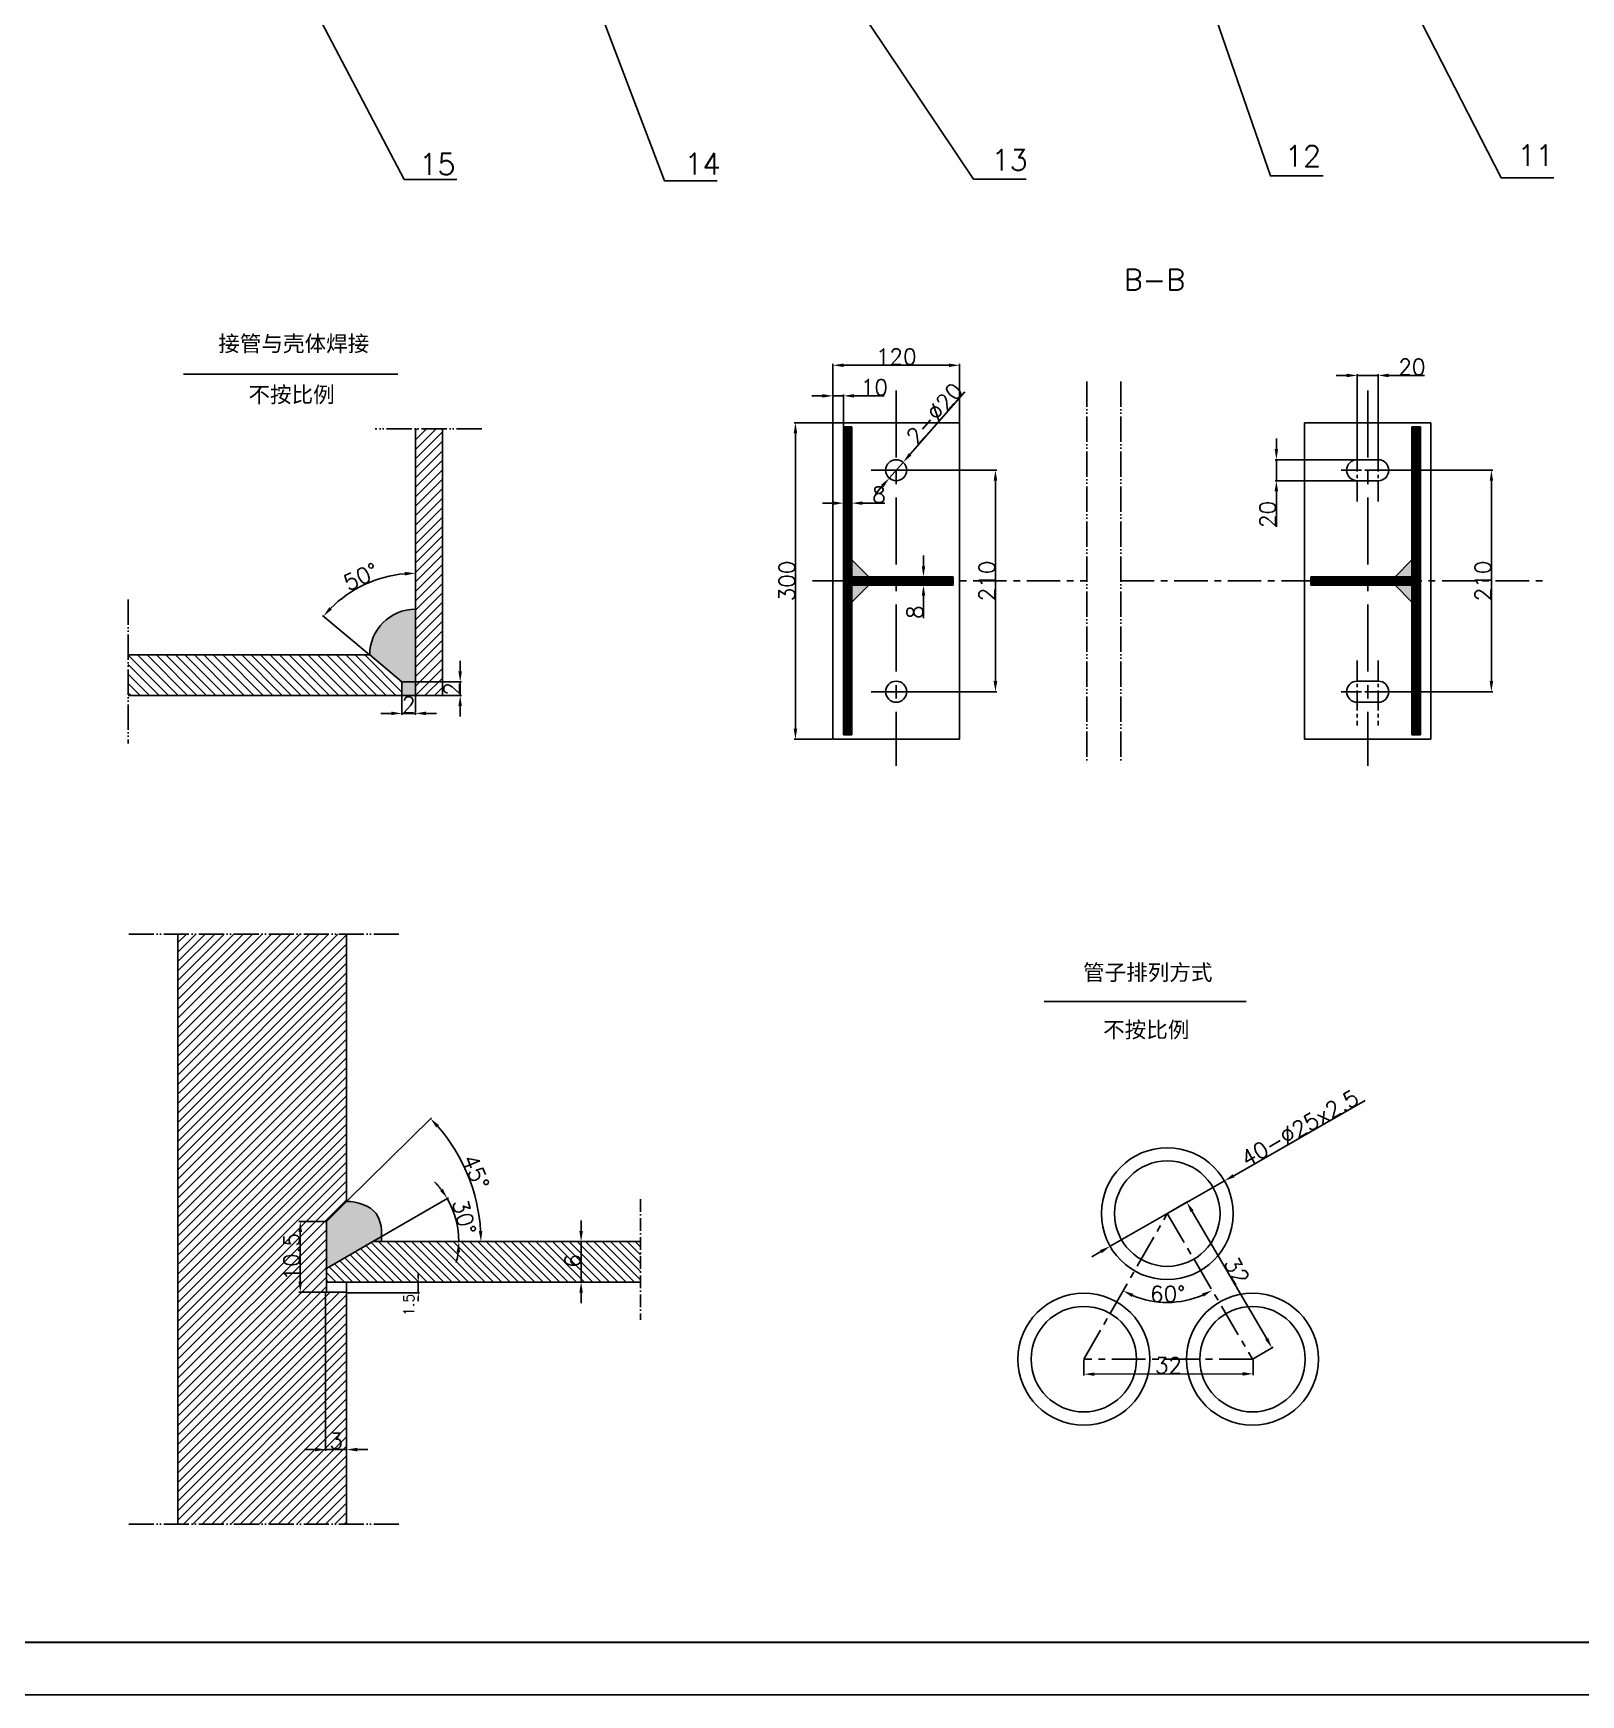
# Model space of a CAD drawing. Header units: millimetres. Extents: x 0 to 4205, y 0 to 2970.
# Drawn here: x 1656 to 3124, y 0 to 1576 of the extents above; entities that cross this region are included whole.
import ezdxf

# ---------------------------------------------------------------- set-up
doc = ezdxf.new("R2010")
doc.units = ezdxf.units.MM
for name, pattern in [('ACAD_ISO05W100', [33, 24, -3, 0, -3, 0, -3]), ('ACAD_ISO10W100', [18, 12, -3, 0, -3]), ('CENTER', [50.8, 31.75, -6.35, 6.35, -6.35]), ('CENTER2', [28.575, 19.05, -3.175, 3.175, -3.175]), ('CENTERX2', [101.6, 63.5, -12.7, 12.7, -12.7])]:
    doc.linetypes.add(name, pattern=pattern)
for name, color, linetype in [('中心线', 10, 'CENTER'), ('双点划线', 90, 'ACAD_ISO10W100'), ('文字', 130, 'Continuous'), ('粗线', 160, 'Continuous'), ('细线', 7, 'Continuous')]:
    doc.layers.add(name, color=color, linetype=linetype)
doc.styles.get("Standard").update_dxf_attribs({"font": 'txt.shx'})
doc.dimstyles.new('ISO-25', dxfattribs={"dimtxt": 15, "dimasz": 10, "dimexe": 1.25, "dimexo": 0.625, "dimtad": 1, "dimdsep": 46, "dimtxsty": 'Standard', "dimcen": 10, "dimadec": 0, "dimazin": 0, "dimtfac": 1, "dimtmove": 0, "dimatfit": 3, "dimldrblk": 'NONE', "dimfxl": 0, "dimarcsym": 0})

# ---------------------------------------------------------------- blocks, each defined once
blk = doc.blocks.new('*D13')
at = {"layer": 'Defpoints', "color": 0}
for p in [(2018.5, 1200.6), (1985.8, 1058.7), (1975.2, 986), (2005.7, 960.4), (2018.5, 947.6)]:
    blk.add_point(p, dxfattribs=at)
at = {"layer": '细线', "color": 0, "lineweight": -2}
blk.add_line((1974.7, 986.4), (1930.3, 1023.6), dxfattribs=at)
blk.add_arc((2018.5, 949.7), 113.8, 95.035, 134.9908, dxfattribs=at)
at = {"layer": '细线', "color": 0}
for points in [[(2008.4, 1064.8), (2008.6, 1061.4), (2018.5, 1063.5)], [(1939.3, 1029.1), (1936.8, 1031.3), (1931.3, 1022.8)]]:
    blk.add_solid(points, dxfattribs=at)
at = {"layer": '细线', "color": 0, "insert": (1966.9, 1060.2), "char_height": 15, "attachment_point": 5, "rotation": 25.0129}
blk.add_mtext('50°', dxfattribs=at)
blk = doc.blocks.new('_None')
blk = doc.blocks.new('*D14')
at = {"layer": 'Defpoints', "color": 0}
for p in [(1953.3, 467.9), (2075.1, 472.3), (1934.1, 448.9), (1978.2, 429.7), (2231.9, 429.7)]:
    blk.add_point(p, dxfattribs=at)
at = {"layer": '细线', "color": 0, "lineweight": -2}
blk.add_line((1953.7, 468.3), (2033.7, 547.2), dxfattribs=at)
blk.add_arc((1914.6, 429.7), 166.1, 3.4501, 41.1612, dxfattribs=at)
at = {"layer": '细线', "color": 0}
for points in [[(2038.4, 537.9), (2040.9, 540.2), (2032.8, 546.4)], [(2082, 439.8), (2078.7, 439.7), (2080.7, 429.7)]]:
    blk.add_solid(points, dxfattribs=at)
at = {"layer": '细线', "color": 0, "insert": (2075.8, 495.8), "char_height": 15, "attachment_point": 5, "rotation": 292.3057}
blk.add_mtext('45°', dxfattribs=at)
blk = doc.blocks.new('*D15')
at = {"layer": 'Defpoints', "color": 0}
for p in [(2181.9, 429.7), (2175.7, 391.3), (2181.9, 391.3)]:
    blk.add_point(p, dxfattribs=at)
at = {"layer": '细线', "color": 0, "lineweight": -2}
for p, q in [((2175.7, 439.7), (2175.7, 449.7)), ((2181.2, 429.7), (2174.4, 429.7)), ((2175.7, 429.7), (2175.7, 419.7)), ((2175.7, 419.7), (2175.7, 401.3)), ((2175.7, 391.3), (2175.7, 401.3)), ((2181.2, 391.3), (2174.4, 391.3)), ((2175.7, 381.3), (2175.7, 371.3))]:
    blk.add_line(p, q, dxfattribs=at)
at = {"layer": '细线', "color": 0}
for points in [[(2174, 439.7), (2177.4, 439.7), (2175.7, 429.7)], [(2174, 381.3), (2177.4, 381.3), (2175.7, 391.3)]]:
    blk.add_solid(points, dxfattribs=at)
at = {"layer": '细线', "color": 0, "insert": (2167.6, 411.4), "char_height": 15, "attachment_point": 5, "rotation": 90}
blk.add_mtext('6', dxfattribs=at)
blk = doc.blocks.new('*D16')
at = {"layer": 'Defpoints', "color": 0}
for p in [(2786, 487.3), (2677.4, 425.3)]:
    blk.add_point(p, dxfattribs=at)
at = {"layer": '细线', "color": 0, "lineweight": -2}
for p, q in [((2919.5, 563.5), (2794.7, 492.2)), ((2677.4, 425.3), (2786, 487.3)), ((2668.8, 420.3), (2660.1, 415.3))]:
    blk.add_line(p, q, dxfattribs=at)
at = {"layer": '细线', "color": 0}
for points in [[(2793.8, 493.7), (2795.5, 490.8), (2786, 487.3)], [(2667.9, 421.7), (2669.6, 418.8), (2677.4, 425.3)]]:
    blk.add_solid(points, dxfattribs=at)
at = {"layer": '细线', "color": 0, "insert": (2857.4, 537.4), "char_height": 15, "attachment_point": 5, "rotation": 29.7419}
blk.add_mtext('40-%%C25x2.5', dxfattribs=at)
blk = doc.blocks.new('*D17')
at = {"layer": 'Defpoints', "color": 0}
for p in [(2731.7, 456.3), (2731.7, 456.3), (2717.4, 373.2), (2652.5, 318.2), (2812.5, 318.2)]:
    blk.add_point(p, dxfattribs=at)
at = {"layer": '细线', "color": 0, "lineweight": -2}
blk.add_arc((2731.7, 456.3), 84.3, 246.9753, 293.5444, dxfattribs=at)
at = {"layer": '细线', "color": 0}
for points in [[(2698, 377.2), (2699.5, 380.2), (2689.8, 383.1)], [(2764.6, 380.5), (2766.1, 377.5), (2774.3, 383.5)]]:
    blk.add_solid(points, dxfattribs=at)
at = {"layer": '细线', "color": 0, "insert": (2732.1, 380.1), "char_height": 15, "attachment_point": 5, "rotation": 0.2599}
blk.add_mtext('60°', dxfattribs=at)
blk = doc.blocks.new('*D18')
at = {"layer": 'Defpoints', "color": 0}
for p in [(2731.7, 456.3), (2812.5, 318.2), (2831, 329)]:
    blk.add_point(p, dxfattribs=at)
at = {"layer": '细线', "color": 0, "lineweight": -2}
for p, q in [((2732.2, 456.6), (2751.3, 467.7)), ((2755.2, 458.4), (2826, 337.6)), ((2813.1, 318.5), (2832.1, 329.6))]:
    blk.add_line(p, q, dxfattribs=at)
at = {"layer": '细线', "color": 0}
for points in [[(2756.7, 459.3), (2753.8, 457.6), (2750.2, 467.1)], [(2827.4, 338.5), (2824.5, 336.8), (2831, 329)]]:
    blk.add_solid(points, dxfattribs=at)
at = {"layer": '细线', "color": 0, "insert": (2797.6, 402.1), "char_height": 15, "attachment_point": 5, "rotation": 300.3465}
blk.add_mtext('32', dxfattribs=at)
blk = doc.blocks.new('*D19')
at = {"layer": 'Defpoints', "color": 0}
for p in [(2652.5, 318.2), (2813.1, 318.5), (2813.1, 304.3)]:
    blk.add_point(p, dxfattribs=at)
at = {"layer": '细线', "color": 0, "lineweight": -2}
for p, q in [((2652.5, 317.6), (2652.6, 302.8)), ((2813.1, 317.9), (2813.1, 303.1)), ((2662.6, 304), (2803.1, 304.3))]:
    blk.add_line(p, q, dxfattribs=at)
at = {"layer": '细线', "color": 0}
for points in [[(2662.6, 305.7), (2662.6, 302.4), (2652.6, 304)], [(2803.1, 306), (2803.1, 302.6), (2813.1, 304.3)]]:
    blk.add_solid(points, dxfattribs=at)
at = {"layer": '细线', "color": 0, "insert": (2732.8, 312.3), "char_height": 15, "attachment_point": 5, "rotation": 0.1127}
blk.add_mtext('32', dxfattribs=at)
blk = doc.blocks.new('*D38')
at = {"layer": 'Defpoints', "color": 0}
for p in [(1933.4, 381.7), (1953.3, 381.7), (1953.3, 232.5)]:
    blk.add_point(p, dxfattribs=at)
at = {"layer": '细线', "color": 0, "lineweight": -2}
for p, q in [((1933.4, 381.1), (1933.4, 231.3)), ((1953.3, 381.1), (1953.3, 231.3)), ((1923.4, 232.5), (1913.4, 232.5)), ((1933.4, 232.5), (1953.3, 232.5)), ((1963.3, 232.5), (1973.3, 232.5))]:
    blk.add_line(p, q, dxfattribs=at)
at = {"layer": '细线', "color": 0}
for points in [[(1923.4, 234.2), (1923.4, 230.8), (1933.4, 232.5)], [(1963.3, 234.2), (1963.3, 230.8), (1953.3, 232.5)]]:
    blk.add_solid(points, dxfattribs=at)
at = {"layer": '细线', "color": 0, "insert": (1943.3, 240.6), "char_height": 15, "attachment_point": 5}
blk.add_mtext('3', dxfattribs=at)
blk = doc.blocks.new('*D39')
at = {"layer": 'Defpoints', "color": 0}
for p in [(1934.1, 448.9), (1909.3, 381.7), (1934.1, 381.7)]:
    blk.add_point(p, dxfattribs=at)
at = {"layer": '细线', "color": 0, "lineweight": -2}
for p, q in [((1933.4, 448.9), (1908, 448.9)), ((1909.3, 438.9), (1909.3, 391.7)), ((1933.4, 381.7), (1908, 381.7))]:
    blk.add_line(p, q, dxfattribs=at)
at = {"layer": '细线', "color": 0}
for points in [[(1907.6, 438.9), (1911, 438.9), (1909.3, 448.9)], [(1907.6, 391.7), (1911, 391.7), (1909.3, 381.7)]]:
    blk.add_solid(points, dxfattribs=at)
at = {"layer": '细线', "color": 0, "insert": (1901.2, 415.3), "char_height": 15, "attachment_point": 5, "rotation": 90}
blk.add_mtext('10.5', dxfattribs=at)
blk = doc.blocks.new('*D56')
at = {"layer": 'Defpoints', "color": 0}
for p in [(2424.6, 1231.7), (2414.6, 1206.2), (2424.6, 1202.2)]:
    blk.add_point(p, dxfattribs=at)
at = {"layer": '细线', "color": 0, "lineweight": -2}
for p, q in [((2404.6, 1231.7), (2394.6, 1231.7)), ((2414.6, 1206.8), (2414.6, 1233)), ((2414.6, 1231.7), (2424.6, 1231.7)), ((2424.6, 1202.8), (2424.6, 1233)), ((2434.6, 1231.7), (2463.3, 1231.7))]:
    blk.add_line(p, q, dxfattribs=at)
at = {"layer": '细线', "color": 0}
for points in [[(2404.6, 1233.4), (2404.6, 1230.1), (2414.6, 1231.7)], [(2434.6, 1233.4), (2434.6, 1230.1), (2424.6, 1231.7)]]:
    blk.add_solid(points, dxfattribs=at)
at = {"layer": '细线', "color": 0, "insert": (2453.9, 1239.9), "char_height": 15, "attachment_point": 5}
blk.add_mtext('10', dxfattribs=at)
blk = doc.blocks.new('*D57')
at = {"layer": 'Defpoints', "color": 0}
for p in [(2432.6, 1130), (2424.6, 1056.2), (2432.6, 1060.2)]:
    blk.add_point(p, dxfattribs=at)
at = {"layer": '细线', "color": 0, "lineweight": -2}
for p, q in [((2414.6, 1130), (2404.6, 1130)), ((2424.6, 1056.8), (2424.6, 1131.2)), ((2424.6, 1130), (2432.6, 1130)), ((2432.6, 1060.8), (2432.6, 1131.2)), ((2442.6, 1130), (2463.8, 1130))]:
    blk.add_line(p, q, dxfattribs=at)
at = {"layer": '细线', "color": 0}
for points in [[(2414.6, 1131.7), (2414.6, 1128.3), (2424.6, 1130)], [(2442.6, 1131.7), (2442.6, 1128.3), (2432.6, 1130)]]:
    blk.add_solid(points, dxfattribs=at)
at = {"layer": '细线', "color": 0, "insert": (2458.2, 1138.1), "char_height": 15, "attachment_point": 5}
blk.add_mtext('8', dxfattribs=at)
blk = doc.blocks.new('*D58')
at = {"layer": 'Defpoints', "color": 0}
for p in [(2481.2, 1168.7), (2468, 1153.7)]:
    blk.add_point(p, dxfattribs=at)
at = {"layer": '细线', "color": 0, "lineweight": -2}
for p, q in [((2539.7, 1235.5), (2487.7, 1176.3)), ((2468, 1153.7), (2481.2, 1168.7)), ((2461.4, 1146.2), (2454.8, 1138.7))]:
    blk.add_line(p, q, dxfattribs=at)
at = {"layer": '细线', "color": 0}
for points in [[(2486.5, 1177.4), (2489, 1175.2), (2481.2, 1168.7)], [(2460.1, 1147.3), (2462.6, 1145.1), (2468, 1153.7)]]:
    blk.add_solid(points, dxfattribs=at)
at = {"layer": '细线', "color": 0, "insert": (2510.9, 1215), "char_height": 15, "attachment_point": 5, "rotation": 48.7645}
blk.add_mtext('2-%%c20', dxfattribs=at)
blk = doc.blocks.new('*D59')
at = {"layer": 'Defpoints', "color": 0}
for p in [(2448.6, 1060.2), (2448.6, 1052.2), (2500.4, 1052.2)]:
    blk.add_point(p, dxfattribs=at)
at = {"layer": '细线', "color": 0, "lineweight": -2}
for p, q in [((2500.4, 1070.2), (2500.4, 1080.2)), ((2449.2, 1060.2), (2501.7, 1060.2)), ((2500.4, 1060.2), (2500.4, 1052.2)), ((2449.2, 1052.2), (2501.7, 1052.2)), ((2500.4, 1042.2), (2500.4, 1021))]:
    blk.add_line(p, q, dxfattribs=at)
at = {"layer": '细线', "color": 0}
for points in [[(2498.8, 1070.2), (2502.1, 1070.2), (2500.4, 1060.2)], [(2498.8, 1042.2), (2502.1, 1042.2), (2500.4, 1052.2)]]:
    blk.add_solid(points, dxfattribs=at)
at = {"layer": '细线', "color": 0, "insert": (2492.3, 1026.6), "char_height": 15, "attachment_point": 5, "rotation": 90}
blk.add_mtext('8', dxfattribs=at)
blk = doc.blocks.new('*D60')
at = {"layer": 'Defpoints', "color": 0}
for p in [(2414.6, 1206.2), (2379, 906.2), (2414.6, 906.2)]:
    blk.add_point(p, dxfattribs=at)
at = {"layer": '细线', "color": 0, "lineweight": -2}
for p, q in [((2413.9, 1206.2), (2377.8, 1206.2)), ((2379, 1196.2), (2379, 916.2)), ((2413.9, 906.2), (2377.8, 906.2))]:
    blk.add_line(p, q, dxfattribs=at)
at = {"layer": '细线', "color": 0}
for points in [[(2377.3, 1196.2), (2380.7, 1196.2), (2379, 1206.2)], [(2377.3, 916.2), (2380.7, 916.2), (2379, 906.2)]]:
    blk.add_solid(points, dxfattribs=at)
at = {"layer": '细线', "color": 0, "insert": (2370.9, 1056.2), "char_height": 15, "attachment_point": 5, "rotation": 90}
blk.add_mtext('300', dxfattribs=at)
blk = doc.blocks.new('*D61')
at = {"layer": 'Defpoints', "color": 0}
for p in [(2474.6, 1161.2), (2474.6, 951.2), (2568.7, 951.2)]:
    blk.add_point(p, dxfattribs=at)
at = {"layer": '细线', "color": 0, "lineweight": -2}
for p, q in [((2475.2, 1161.2), (2570, 1161.2)), ((2568.7, 1151.2), (2568.7, 961.2)), ((2475.2, 951.2), (2570, 951.2))]:
    blk.add_line(p, q, dxfattribs=at)
at = {"layer": '细线', "color": 0}
for points in [[(2567, 1151.2), (2570.4, 1151.2), (2568.7, 1161.2)], [(2567, 961.2), (2570.4, 961.2), (2568.7, 951.2)]]:
    blk.add_solid(points, dxfattribs=at)
at = {"layer": '细线', "color": 0, "insert": (2560.6, 1056.2), "char_height": 15, "attachment_point": 5, "rotation": 90}
blk.add_mtext('210', dxfattribs=at)
blk = doc.blocks.new('*D62')
at = {"layer": 'Defpoints', "color": 0}
for p in [(2534.6, 1260.7), (2414.6, 1206.2), (2534.6, 1206.2)]:
    blk.add_point(p, dxfattribs=at)
at = {"layer": '细线', "color": 0, "lineweight": -2}
for p, q in [((2414.6, 1206.8), (2414.6, 1262)), ((2424.6, 1260.7), (2524.6, 1260.7)), ((2534.6, 1206.8), (2534.6, 1262))]:
    blk.add_line(p, q, dxfattribs=at)
at = {"layer": '细线', "color": 0}
for points in [[(2424.6, 1262.4), (2424.6, 1259.1), (2414.6, 1260.7)], [(2524.6, 1262.4), (2524.6, 1259.1), (2534.6, 1260.7)]]:
    blk.add_solid(points, dxfattribs=at)
at = {"layer": '细线', "color": 0, "insert": (2474.6, 1268.9), "char_height": 15, "attachment_point": 5}
blk.add_mtext('120', dxfattribs=at)
blk = doc.blocks.new('*D63')
at = {"layer": 'Defpoints', "color": 0}
for p in [(2931.8, 1251.1), (2911.8, 1161.2), (2931.8, 1161.2)]:
    blk.add_point(p, dxfattribs=at)
at = {"layer": '细线', "color": 0, "lineweight": -2}
for p, q in [((2901.8, 1251.1), (2891.8, 1251.1)), ((2911.8, 1161.8), (2911.8, 1252.4)), ((2911.8, 1251.1), (2931.8, 1251.1)), ((2931.8, 1161.8), (2931.8, 1252.4)), ((2941.8, 1251.1), (2975.6, 1251.1))]:
    blk.add_line(p, q, dxfattribs=at)
at = {"layer": '细线', "color": 0}
for points in [[(2901.8, 1252.8), (2901.8, 1249.4), (2911.8, 1251.1)], [(2941.8, 1252.8), (2941.8, 1249.4), (2931.8, 1251.1)]]:
    blk.add_solid(points, dxfattribs=at)
at = {"layer": '细线', "color": 0, "insert": (2963.7, 1259.2), "char_height": 15, "attachment_point": 5}
blk.add_mtext('20', dxfattribs=at)
blk = doc.blocks.new('*D64')
at = {"layer": 'Defpoints', "color": 0}
for p in [(2911.8, 1171.2), (2835.2, 1151.2), (2911.8, 1151.2)]:
    blk.add_point(p, dxfattribs=at)
at = {"layer": '细线', "color": 0, "lineweight": -2}
for p, q in [((2835.2, 1181.2), (2835.2, 1191.2)), ((2911.2, 1171.2), (2833.9, 1171.2)), ((2835.2, 1171.2), (2835.2, 1151.2)), ((2911.2, 1151.2), (2833.9, 1151.2)), ((2835.2, 1141.2), (2835.2, 1107.5))]:
    blk.add_line(p, q, dxfattribs=at)
at = {"layer": '细线', "color": 0}
for points in [[(2833.5, 1181.2), (2836.8, 1181.2), (2835.2, 1171.2)], [(2833.5, 1141.2), (2836.8, 1141.2), (2835.2, 1151.2)]]:
    blk.add_solid(points, dxfattribs=at)
at = {"layer": '细线', "color": 0, "insert": (2827, 1119.3), "char_height": 15, "attachment_point": 5, "rotation": 90}
blk.add_mtext('20', dxfattribs=at)
blk = doc.blocks.new('*D65')
at = {"layer": 'Defpoints', "color": 0}
for p in [(2921.8, 1161.2), (2921.8, 951.2), (3039.1, 951.2)]:
    blk.add_point(p, dxfattribs=at)
at = {"layer": '细线', "color": 0, "lineweight": -2}
for p, q in [((2922.4, 1161.2), (3040.4, 1161.2)), ((3039.1, 1151.2), (3039.1, 961.2)), ((2922.4, 951.2), (3040.4, 951.2))]:
    blk.add_line(p, q, dxfattribs=at)
at = {"layer": '细线', "color": 0}
for points in [[(3037.5, 1151.2), (3040.8, 1151.2), (3039.1, 1161.2)], [(3037.5, 961.2), (3040.8, 961.2), (3039.1, 951.2)]]:
    blk.add_solid(points, dxfattribs=at)
at = {"layer": '细线', "color": 0, "insert": (3031, 1056.2), "char_height": 15, "attachment_point": 5, "rotation": 90}
blk.add_mtext('210', dxfattribs=at)
blk = doc.blocks.new('*D68')
at = {"layer": 'Defpoints', "color": 0}
for p in [(2058.5, 443.9), (1978.2, 429.7), (1978.2, 429.7), (2231.9, 429.7), (1934.1, 404.1)]:
    blk.add_point(p, dxfattribs=at)
at = {"layer": '细线', "color": 0, "lineweight": -2}
blk.add_line((1978.8, 430), (2049.9, 471.2), dxfattribs=at)
for start, end in [(37.1182, 44.1499), (0, 30.0865), (345.9367, 352.9683)]:
    blk.add_arc((1978.2, 429.7), 81.5, start, end, dxfattribs=at)
at = {"layer": '细线', "color": 0}
for points in [[(2044.6, 479.8), (2041.9, 478), (2048.8, 470.6)], [(2057.5, 419.8), (2060.8, 419.6), (2059.8, 429.7)]]:
    blk.add_solid(points, dxfattribs=at)
at = {"layer": '细线', "color": 0, "insert": (2064.8, 453), "char_height": 15, "attachment_point": 5, "rotation": 285.0433}
blk.add_mtext('30°', dxfattribs=at)
blk = doc.blocks.new('*D72')
at = {"layer": 'Defpoints', "color": 0}
for p in [(2005.7, 947.6), (2018.5, 947.6), (2018.5, 930.6)]:
    blk.add_point(p, dxfattribs=at)
at = {"layer": '细线', "color": 0, "lineweight": -2}
for p, q in [((2005.7, 947), (2005.7, 929.4)), ((2018.5, 947), (2018.5, 929.4)), ((1995.7, 930.6), (1985.7, 930.6)), ((2005.7, 930.6), (2018.5, 930.6)), ((2028.5, 930.6), (2038.5, 930.6))]:
    blk.add_line(p, q, dxfattribs=at)
at = {"layer": '细线', "color": 0}
for points in [[(1995.7, 932.3), (1995.7, 929), (2005.7, 930.6)], [(2028.5, 932.3), (2028.5, 929), (2018.5, 930.6)]]:
    blk.add_solid(points, dxfattribs=at)
at = {"layer": '细线', "color": 0, "insert": (2012.1, 938.8), "char_height": 15, "attachment_point": 5}
blk.add_mtext('2', dxfattribs=at)
blk = doc.blocks.new('*D73')
at = {"layer": 'Defpoints', "color": 0}
for p in [(2005.7, 960.4), (2005.7, 947.6), (2061, 947.6)]:
    blk.add_point(p, dxfattribs=at)
at = {"layer": '细线', "color": 0, "lineweight": -2}
for p, q in [((2061, 970.4), (2061, 980.4)), ((2006.3, 960.4), (2062.2, 960.4)), ((2006.3, 947.6), (2062.2, 947.6)), ((2061, 960.4), (2061, 947.6)), ((2061, 937.6), (2061, 927.6))]:
    blk.add_line(p, q, dxfattribs=at)
at = {"layer": '细线', "color": 0}
for points in [[(2059.3, 970.4), (2062.6, 970.4), (2061, 960.4)], [(2059.3, 937.6), (2062.6, 937.6), (2061, 947.6)]]:
    blk.add_solid(points, dxfattribs=at)
at = {"layer": '细线', "color": 0, "insert": (2052.9, 954), "char_height": 15, "attachment_point": 5, "rotation": 90}
blk.add_mtext('2', dxfattribs=at)

msp = doc.modelspace()

# ---------------------------------------------------------------- hatches: boundary and pattern name
at = {"layer": '文字'}
h = msp.add_hatch(dxfattribs=at)
h.set_pattern_fill('ANSI31', color=256, scale=0.25, style=0)
h.paths.add_polyline_path([(2432.562, 1202.215), (2424.562, 1202.215), (2424.562, 1056.215), (2432.562, 1056.215)])
h.paths.add_polyline_path([(2432.562, 1056.215), (2424.562, 1056.215), (2424.562, 910.215), (2432.562, 910.215)])
h.paths.add_polyline_path([(2528.562, 1056.215), (2474.562, 1056.215), (2474.562, 1052.215), (2528.562, 1052.215)])
h.paths.add_polyline_path([(2528.562, 1060.215), (2474.562, 1060.215), (2474.562, 1056.215), (2528.562, 1056.215)])
h.paths.add_polyline_path([(2474.562, 1060.215), (2432.562, 1060.215), (2432.562, 1056.215), (2474.562, 1056.215)])
h.paths.add_polyline_path([(2474.562, 1056.215), (2432.562, 1056.215), (2432.562, 1052.215), (2474.562, 1052.215)])
h.paths.add_polyline_path([(2971.804, 1202.215), (2963.804, 1202.215), (2963.804, 1056.215), (2971.804, 1056.215)])
h.paths.add_polyline_path([(2971.804, 1056.215), (2963.804, 1056.215), (2963.804, 910.215), (2971.804, 910.215)])
h.paths.add_polyline_path([(2963.804, 1056.215), (2921.804, 1056.215), (2921.804, 1052.215), (2963.804, 1052.215)])
h.paths.add_polyline_path([(2963.804, 1060.215), (2921.804, 1060.215), (2921.804, 1056.215), (2963.804, 1056.215)])
h.paths.add_polyline_path([(2921.804, 1060.215), (2867.804, 1060.215), (2867.804, 1056.215), (2921.804, 1056.215)])
h.paths.add_polyline_path([(2921.804, 1056.215), (2867.804, 1056.215), (2867.804, 1052.215), (2921.804, 1052.215)])
h = msp.add_hatch(color=1, dxfattribs=at)
h.paths.add_polyline_path([(2432.562, 1076.251), (2432.562, 1060.215), (2448.562, 1060.215)])
h.paths.add_polyline_path([(2448.562, 1052.215), (2432.562, 1052.215), (2432.562, 1036.179)])
h = msp.add_hatch(color=1, dxfattribs=at)
h.paths.add_polyline_path([(2963.804, 1076.251), (2947.804, 1060.215), (2963.804, 1060.215)])
h.paths.add_polyline_path([(2963.804, 1052.215), (2947.804, 1052.215), (2963.804, 1036.179)])
h = msp.add_hatch(dxfattribs=at)
h.set_pattern_fill('ANSI31', color=256, scale=2, style=0)
h.set_pattern_definition([(45, (-92.131, -229.1527), (-4.490128, 4.490128), [])])
h.paths.add_polyline_path([(1934.051, 429.718), (1934.051, 448.918), (1953.251, 467.86), (1953.251, 721.305), (1793.251, 721.305), (1793.251, 161.704), (1953.251, 161.704), (1953.251, 381.718), (1934.051, 381.718)])
h = msp.add_hatch(dxfattribs=at)
h.set_pattern_fill('ANSI31', color=256, scale=1.75, angle=90, style=0)
h.set_pattern_definition([(135, (-92.131, -229.1527), (-3.928862, -3.928862), [])])
h.paths.add_polyline_path([(2231.892, 391.318), (2231.892, 429.718), (1978.237, 429.718), (1934.051, 404.118), (1934.051, 391.318)])
at = {"layer": '细线'}
h = msp.add_hatch(color=1, dxfattribs=at)
h.paths.add_polyline_path([(1412.16, 996.752, 0.63973917), (1372.707, 996.752), (1386.033, 971.152), (1386.033, 958.352), (1398.833, 958.352), (1398.833, 971.152)])
h.paths.add_polyline_path([(2018.503, 1029.367, 0.41421356), (1975.166, 986.03), (2005.703, 960.43), (2005.703, 947.63), (2018.503, 947.63)])
h.paths.add_polyline_path([(1394.317, 484.501), (1387.917, 478.101), (1400.717, 478.101, 0.41421356)])
h.paths.add_polyline_path([(1400.717, 398.101), (1387.917, 398.101), (1394.317, 391.701, 0.41421356)])
edge = h.paths.add_edge_path()
edge.add_spline(control_points=[(1986.367, 429.718), (1986.726, 439.767), (1986.225, 460.201), (1963.331, 467.86), (1953.251, 467.86)], knot_values=[0, 0, 0, 0, 4.27680756, 9.0019727, 9.0019727, 9.0019727, 9.0019727], degree=3, periodic=0)
edge.add_line((1953.251, 467.86), (1934.051, 448.918))
edge.add_line((1934.051, 448.918), (1934.051, 429.718))
edge.add_line((1934.051, 429.718), (1934.051, 404.118))
edge.add_line((1934.051, 404.118), (1978.237, 429.718))
edge.add_line((1978.237, 429.718), (1986.367, 429.718))
h = msp.add_hatch(dxfattribs=at)
h.set_pattern_fill('ANSI31', color=256, scale=2, angle=90, style=0)
h.set_pattern_definition([(135, (-92.131, -229.1527), (-4.490128, -4.490128), [])])
h.paths.add_polyline_path([(2005.703, 947.63), (2005.703, 960.43), (1975.166, 986.03), (1746.186, 986.03), (1746.186, 947.63)])

# ---------------------------------------------------------------- linework, layer by layer
at = {"layer": '中心线', "linetype": 'CENTERX2'}
for p, q in [((2474.562, 1236.938), (2474.562, 880.767)), ((2921.804, 1236.938), (2921.804, 880.767)), ((2450.666, 1161.215), (2509.363, 1161.215)), ((2450.666, 951.215), (2509.363, 951.215))]:
    msp.add_line(p, q, dxfattribs=at)
at = {"layer": '中心线', "linetype": 'CENTER2'}
for p, q in [((2911.804, 1131.573), (2911.804, 1193.356)), ((2931.804, 1131.573), (2931.804, 1193.356)), ((2896.751, 1161.215), (2953.538, 1161.215)), ((2911.804, 980.857), (2911.804, 919.075)), ((2931.804, 980.857), (2931.804, 919.075)), ((2896.751, 951.215), (2953.538, 951.215))]:
    msp.add_line(p, q, dxfattribs=at)
at = {"layer": '中心线'}
for p, q in [((2395.198, 1056.215), (2655.429, 1056.215)), ((2687.496, 1056.215), (3092.026, 1056.215))]:
    msp.add_line(p, q, dxfattribs=at)
at = {"layer": '中心线', "linetype": 'CENTER'}
for p, q in [((2652.547, 318.184), (2731.71, 456.262)), ((2731.71, 456.262), (2812.547, 318.184)), ((2812.547, 318.184), (2652.547, 318.184))]:
    msp.add_line(p, q, dxfattribs=at)
at = {"layer": '双点划线', "linetype": 'ACAD_ISO05W100'}
for p, q in [((2655.429, 1245.486), (2655.429, 880.767)), ((2687.496, 1245.486), (2687.496, 880.767)), ((2081.494, 1200.594), (1980.218, 1200.594)), ((1746.186, 1038.707), (1746.186, 902.228)), ((1746.554, 721.305), (2004.702, 721.305)), ((1746.554, 161.704), (2004.702, 161.704))]:
    msp.add_line(p, q, dxfattribs=at)
at = {"layer": '双点划线'}
msp.add_line((2231.892, 470.112), (2231.892, 355.468), dxfattribs=at)
at = {"layer": '文字'}
for p, q in [((1798.491, 1252.226), (2001.767, 1252.226)), ((2614.98, 657.362), (2790.959, 657.362)), ((2790.959, 657.362), (2806.657, 657.362))]:
    msp.add_line(p, q, dxfattribs=at)
at = {"layer": '粗线'}
for p, q in [((2018.503, 947.63), (2018.503, 1200.594)), ((2044.103, 947.63), (2044.103, 1200.594)), ((2414.562, 1206.215), (2414.562, 906.215)), ((2534.562, 1206.215), (2414.562, 1206.215)), ((2424.562, 1202.215), (2424.562, 910.215)), ((2432.562, 1202.215), (2424.562, 1202.215)), ((2432.562, 1202.215), (2432.562, 910.215)), ((2534.562, 906.215), (2534.562, 1206.215)), ((2861.804, 906.215), (2861.804, 1206.215)), ((2861.804, 1206.215), (2981.804, 1206.215)), ((2963.804, 1202.215), (2963.804, 910.215)), ((2963.804, 1202.215), (2971.804, 1202.215)), ((2971.804, 1202.215), (2971.804, 910.215)), ((2981.804, 1206.215), (2981.804, 906.215)), ((2911.804, 1171.215), (2931.804, 1171.215)), ((2911.804, 1151.215), (2931.804, 1151.215)), ((2448.562, 1060.215), (2432.562, 1076.251)), ((2947.804, 1060.215), (2963.804, 1076.251)), ((2432.562, 1060.215), (2528.562, 1060.215)), ((2528.562, 1060.215), (2528.562, 1052.215)), ((2963.804, 1060.215), (2867.804, 1060.215)), ((2867.804, 1060.215), (2867.804, 1052.215)), ((2432.562, 1052.215), (2528.562, 1052.215)), ((2448.562, 1052.215), (2432.562, 1036.179)), ((2963.804, 1052.215), (2867.804, 1052.215)), ((2947.804, 1052.215), (2963.804, 1036.179)), ((1746.186, 986.03), (1975.166, 986.03)), ((2005.703, 960.43), (1975.166, 986.03)), ((2911.804, 961.215), (2931.804, 961.215)), ((1746.186, 947.63), (2044.103, 947.63)), ((2005.703, 947.63), (2005.703, 960.43)), ((2911.804, 941.215), (2931.804, 941.215)), ((2414.562, 906.215), (2534.562, 906.215)), ((2424.562, 910.215), (2432.562, 910.215)), ((2981.804, 906.215), (2861.804, 906.215)), ((2971.804, 910.215), (2963.804, 910.215)), ((1793.251, 721.305), (1793.251, 161.704)), ((1953.251, 721.305), (1953.251, 467.86)), ((1934.051, 448.918), (1953.251, 467.86)), ((1934.051, 448.918), (1934.051, 429.718)), ((1934.051, 429.718), (1934.051, 381.718)), ((1934.051, 404.118), (1978.237, 429.718)), ((1978.237, 429.718), (2231.892, 429.718)), ((1934.051, 391.318), (2231.892, 391.318)), ((1934.051, 381.718), (1953.251, 381.718)), ((1953.251, 391.318), (1953.251, 161.704)), ((4155, 50), (125, 50))]:
    msp.add_line(p, q, dxfattribs=at)
at = {"layer": '粗线', "lineweight": 30}
msp.add_lwpolyline([(125, 50), (4155, 50), (4155, 2920), (125, 2920)], close=True, dxfattribs=at)
at = {"layer": '粗线'}
for centre, radius in [((2474.562, 1161.215), 10), ((2474.562, 951.215), 10), ((2731.71, 456.262), 62.5), ((2731.71, 456.262), 50), ((2652.547, 318.184), 62.5), ((2812.547, 318.184), 62.5), ((2652.547, 318.184), 50), ((2812.547, 318.184), 50)]:
    msp.add_circle(centre, radius, dxfattribs=at)
for centre, radius, start, end in [((2911.804, 1161.215), 10, 90, 270), ((2931.804, 1161.215), 10, 270, 90), ((2018.503, 986.03), 43.337, 90, 180), ((2911.804, 951.215), 10, 90, 270), ((2931.804, 951.215), 10, 270, 90)]:
    msp.add_arc(centre, radius, start, end, dxfattribs=at)
msp.add_open_spline([(1953.251, 467.86), (1963.331, 467.86), (1986.225, 460.201), (1986.726, 439.767), (1986.367, 429.718)], degree=3, knots=[0, 0, 0, 0, 4.72516514, 9.0019727, 9.0019727, 9.0019727, 9.0019727], dxfattribs=at)
at = {"layer": '细线'}
for p, q in [((2332.729, 1758.238), (2547.791, 1437.135)), ((2547.791, 1437.135), (2597.791, 1437.135)), ((2018.503, 1198.982), (2020.115, 1200.594)), ((2018.503, 1190.002), (2029.096, 1200.594)), ((2018.503, 1181.021), (2038.076, 1200.594)), ((2018.503, 1172.041), (2044.103, 1197.641)), ((2018.503, 1163.061), (2044.103, 1188.661)), ((2018.503, 1154.081), (2044.103, 1179.681)), ((2018.503, 1145.1), (2044.103, 1170.7)), ((2018.503, 1136.12), (2044.103, 1161.72)), ((2018.503, 1127.14), (2044.103, 1152.74)), ((2018.503, 1118.16), (2044.103, 1143.76)), ((2018.503, 1109.179), (2044.103, 1134.779)), ((2018.503, 1100.199), (2044.103, 1125.799)), ((2018.503, 1091.219), (2044.103, 1116.819)), ((2018.503, 1082.239), (2044.103, 1107.839)), ((2018.503, 1073.258), (2044.103, 1098.858)), ((2018.503, 1064.278), (2044.103, 1089.878)), ((2018.503, 1055.298), (2044.103, 1080.898)), ((2018.503, 1046.318), (2044.103, 1071.918)), ((2018.503, 1037.337), (2044.103, 1062.937)), ((2018.503, 1028.357), (2044.103, 1053.957)), ((2018.503, 1019.377), (2044.103, 1044.977)), ((2018.503, 1010.396), (2044.103, 1035.996)), ((2018.503, 1001.416), (2044.103, 1027.016)), ((2018.503, 992.436), (2044.103, 1018.036)), ((2018.503, 983.456), (2044.103, 1009.056)), ((2018.503, 974.475), (2044.103, 1000.075)), ((2018.503, 965.495), (2044.103, 991.095)), ((2018.503, 956.515), (2044.103, 982.115)), ((2018.598, 947.63), (2044.103, 973.135)), ((2027.578, 947.63), (2044.103, 964.154)), ((2036.558, 947.63), (2044.103, 955.174)), ((2021.273, 395.318), (2021.273, 399.318)), ((1953.876, 391.318), (2022.523, 391.318)), ((1953.876, 381.093), (2022.523, 381.093)), ((2021.273, 391.318), (2021.273, 381.093)), ((2021.273, 377.093), (2021.273, 373.093)), ((0, 0), (4205, 0))]:
    msp.add_line(p, q, dxfattribs=at)
for points in [[(2078.439, 1899.856), (2254.743, 1435.697), (2304.743, 1435.697)], [(2673.706, 1890.738), (2829.569, 1440.28), (2879.569, 1440.28)], [(1776.221, 1878.238), (2007.939, 1437.019), (2057.939, 1437.019)], [(2822.813, 1878.238), (3048.418, 1438.441), (3098.418, 1438.441)]]:
    msp.add_lwpolyline(points, dxfattribs=at)
for points in [[(2020.606, 395.318), (2021.94, 395.318), (2021.273, 391.318)], [(2020.606, 377.093), (2021.94, 377.093), (2021.273, 381.093)]]:
    msp.add_solid(points, dxfattribs=at)

# ---------------------------------------------------------------- texts
at = {"layer": '文字'}
for s, insert, char_height, width, attachment_point in [('B-B', (2719.525, 1342.009), 20, 207.70186, 5), ('{\\fSimSun|b0|i0|c134|p2;接管与壳体焊接}', (1831.551, 1288.821), 15, 189.83512, 1), ('{\\fSimSun|b0|i0|c134|p2;不按比例}', (1901.088, 1232.109), 15, 205.19333, 5), ('{\\fSimSun|b0|i0|c134|p2;管子排列方式}', (2651.806, 692.543), 15, 231.02252, 1), ('{\\fSimSun|b0|i0|c134|p2;不按比例}', (2711.777, 629.836), 15, 193.59436, 5)]:
    msp.add_mtext(s, dxfattribs=dict(at, insert=insert, char_height=char_height, width=width, attachment_point=attachment_point))
at = {"layer": '细线', "char_height": 20, "attachment_point": 1}
for s, insert, width in [('13', (2565.021, 1465.484), 46.38131), ('12', (2843.309, 1469.191), 38.9603), ('11', (3063.865, 1469.938), 93.70095), ('15', (2022.284, 1461.434), 50.24146), ('14', (2273.747, 1461.777), 50.0918)]:
    msp.add_mtext(s, dxfattribs=dict(at, insert=insert, width=width))
at = {"layer": '细线', "insert": (2007.285, 358.951), "char_height": 10, "width": 101.17401, "attachment_point": 1, "rotation": 90}
msp.add_mtext('1.5', dxfattribs=at)

# ---------------------------------------------------------------- dimensions: what is measured, and where the dimension line sits
at = {"layer": '细线'}
for base, p1, p2, picture, middle in [((2534.562, 1260.744), (2414.562, 1206.215), (2534.562, 1206.215), '*D62', (2474.562, 1268.869)), ((2931.804, 1251.113), (2911.804, 1161.215), (2931.804, 1161.215), '*D63', (2963.679, 1259.238)), ((2424.562, 1231.728), (2414.562, 1206.215), (2424.562, 1202.215), '*D56', (2453.937, 1239.853)), ((2432.562, 1129.994), (2424.562, 1056.215), (2432.562, 1060.215), '*D57', (2458.187, 1138.119))]:
    dim = msp.add_linear_dim(base=base, p1=p1, p2=p2, dimstyle='ISO-25', dxfattribs=at)
    dim.commit()
    dim.dimension.update_dxf_attribs({"geometry": picture, "text_midpoint": middle})
for p1, p2, text, picture, middle in [((2467.97, 1153.695), (2481.153, 1168.735), '2-%%c20', '*D58', (2510.885, 1214.981)), ((2677.443, 425.256), (2785.977, 487.268), '40-%%C25x2.5', '*D16', (2857.377, 537.42))]:
    dim = msp.add_diameter_dim_2p(p1=p1, p2=p2, text=text, dimstyle='ISO-25', dxfattribs=at)
    dim.commit()
    dim.dimension.update_dxf_attribs({"geometry": picture, "text_midpoint": middle})
for base, line1, line2, picture, middle in [((1985.839, 1058.743), ((2005.703, 960.43), (1975.166, 986.03)), ((2018.503, 947.63), (2018.503, 1200.594)), '*D13', (1966.937, 1060.217)), ((2075.119, 472.343), ((1978.237, 429.718), (2231.892, 429.718)), ((1934.051, 448.918), (1953.251, 467.86)), '*D14', (2075.771, 495.842)), ((2058.525, 443.917), ((1978.237, 429.718), (2231.892, 429.718)), ((1934.051, 404.118), (1978.237, 429.718)), '*D68', (2064.823, 452.989)), ((2717.41, 373.202), ((2731.71, 456.262), (2812.547, 318.184)), ((2652.547, 318.184), (2731.71, 456.262)), '*D17', (2732.056, 380.105))]:
    dim = msp.add_angular_dim_2l(base=base, line1=line1, line2=line2, dimstyle='ISO-25', dxfattribs=at)
    dim.commit()
    dim.dimension.update_dxf_attribs({"geometry": picture, "text_midpoint": middle})
for base, p1, p2, picture, middle in [((2379.015, 906.215), (2414.562, 1206.215), (2414.562, 906.215), '*D60', (2370.89, 1056.215)), ((2835.167, 1151.215), (2911.804, 1171.215), (2911.804, 1151.215), '*D64', (2827.042, 1119.34)), ((2568.705, 951.215), (2474.562, 1161.215), (2474.562, 951.215), '*D61', (2560.58, 1056.215)), ((3039.131, 951.215), (2921.804, 1161.215), (2921.804, 951.215), '*D65', (3031.006, 1056.215)), ((2500.449, 1052.215), (2448.562, 1060.215), (2448.562, 1052.215), '*D59', (2492.324, 1026.59))]:
    dim = msp.add_linear_dim(base=base, p1=p1, p2=p2, angle=90, dimstyle='ISO-25', dxfattribs=at)
    dim.commit()
    dim.dimension.update_dxf_attribs({"geometry": picture, "text_midpoint": middle})
for base, p1, p2, text, picture, middle in [((2060.98, 947.63), (2005.703, 960.43), (2005.703, 947.63), '2', '*D73', (2052.855, 954.03)), ((1909.299, 381.718), (1934.051, 448.918), (1934.051, 381.718), '10.5', '*D39', (1901.174, 415.318))]:
    dim = msp.add_linear_dim(base=base, p1=p1, p2=p2, angle=90, text=text, dimstyle='ISO-25', dxfattribs=at)
    dim.commit()
    dim.dimension.update_dxf_attribs({"geometry": picture, "text_midpoint": middle})
for base, p1, p2, text, picture, middle in [((2018.503, 930.631), (2005.703, 947.63), (2018.503, 947.63), '2', '*D72', (2012.103, 938.756)), ((1953.251, 232.506), (1933.426, 381.718), (1953.251, 381.718), '3', '*D38', (1943.339, 240.631))]:
    dim = msp.add_linear_dim(base=base, p1=p1, p2=p2, text=text, dimstyle='ISO-25', dxfattribs=at)
    dim.commit()
    dim.dimension.update_dxf_attribs({"geometry": picture, "text_midpoint": middle})
for p1, p2, distance, picture, middle in [((2731.71, 456.262), (2812.547, 318.184), 21.409, '*D18', (2797.616, 402.144)), ((2652.547, 318.184), (2813.086, 318.5), -14.18, '*D19', (2732.828, 312.287))]:
    dim = msp.add_aligned_dim(p1=p1, p2=p2, distance=distance, text='32', dimstyle='ISO-25', dxfattribs=at)
    dim.commit()
    dim.dimension.update_dxf_attribs({"geometry": picture, "text_midpoint": middle})
dim = msp.add_linear_dim(base=(2175.692, 391.318), p1=(2181.853, 429.718), p2=(2181.853, 391.318), angle=90, text='6', dimstyle='ISO-25', dxfattribs=at)
dim.commit()
dim.dimension.update_dxf_attribs({"geometry": '*D15', "text_midpoint": (2175.692, 411.449), "dimtype": 160})

doc.saveas('drawing.dxf')
